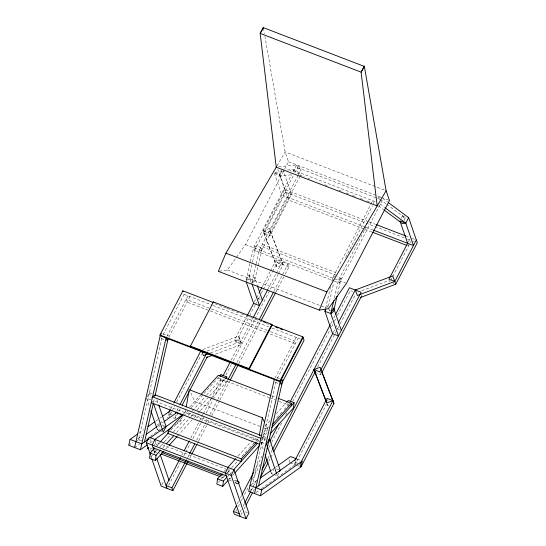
<?xml version="1.0" encoding="UTF-8"?>
<svg xmlns="http://www.w3.org/2000/svg" width="546" height="546" viewBox="0 0 546 546"><rect width="100%" height="100%" fill="white"/><g stroke="black" fill="none" stroke-linecap="round" stroke-linejoin="round"><path stroke-width="0.41" stroke-dasharray="2.73 2.05" d="M206.586 395.113L220.277 379.955L220.564 377.695M212.442 397.365L226.126 382.2L226.515 379.19M287.865 403.528L287.578 405.78L283.586 410.203M185.688 410.162L185.408 411.8L258.558 439.878M161.957 337.926L138.623 439.714L141.55 440.84M153.583 402.238L154.422 398.56M170.127 412.728L169.287 416.4L167.226 417.874M175.983 414.974L175.136 418.652L172.946 417.806M175.491 424.808L180.992 420.898L181.668 417.956M246.116 280.173L250.211 262.305M250.402 261.493L253.562 247.693L291.352 174.884M246.608 280.501L248.635 279.054L252.361 262.817M252.545 262.005L256.265 245.768L262.121 248.014L254.491 281.306L251.788 283.231L256.067 264.551M256.251 263.738L259.418 249.938L297.98 175.628M276.071 381.722L252.743 483.51L254.934 484.357M289.257 462.442L290.097 458.77M325.682 308.053L330.521 286.943M331.825 281.258L332.569 278.01L372.693 200.696L373.648 203.501L375.116 204.061M328.385 306.129L333.599 283.394M261.418 488.677L295.106 464.694L295.952 461.015M334.323 298.123L338.418 280.262L366.079 226.965M337.585 293.762L341.12 278.33L337.469 276.931M163.097 334.773L184.084 294.335L183.606 292.936M166.83 336.466L188.623 294.471M168.953 337.019L189.94 296.58L189.216 294.485M147.263 396.778L149.413 392.642L152.341 393.762M364.073 229.006L288.595 200.041L279.968 174.843L274.112 172.597L278.931 176.16L281.797 170.639L280.589 169.745M279.968 174.843L282.111 170.7M219.158 271.219L227.389 269.997L245.516 244.601L284.207 170.052M284.596 169.301L288.506 161.766L285.149 151.965L264.947 36.507M158.859 430.398L157.398 429.838L159.541 425.696M292.909 171.881L296.553 164.858L301.372 168.421L298.505 173.949L293.687 170.379L289.612 170.843M170.68 409.07L172.645 405.289M276.931 267.035L263.152 230.89L269.315 228.569L283.094 264.721L276.931 267.035L263.152 230.89L284.65 189.469L368.359 221.601M335.271 276.085L332.569 278.01L333.524 280.815L254.518 250.491L293.475 175.43M278.61 166.885L296.553 164.858L297.509 167.656L294.649 173.178L293.687 170.379L375.621 201.822M171.642 411.868L169.287 416.4L168.325 413.602L173.451 415.567M172.031 411.111L174.386 406.572M176.74 402.04L201.46 354.409M282.828 169.315L291.462 194.519L269.963 235.933L264.114 233.688L285.606 192.267L277.798 169.472M154.552 445.024L155.985 442.26L227.552 469.724M298.369 174.877L299.542 172.625L300.498 175.423M176.924 410.558L178.105 408.292M269.963 235.933L269.007 233.135L290.499 191.714M300.109 176.174L260.374 252.737L259.418 249.938L262.121 248.014M246.294 280.289L248.799 275.457L254.654 277.702L257.118 284.903M180.241 408.817L175.136 418.652L174.42 416.55M251.788 283.231L254.654 277.702M202.88 349.495L238.711 336.029L241.782 344.321L235.933 342.076L234.971 339.278L247.051 315.998M254.32 301.999L256.108 298.546M256.408 297.973L258.749 293.468M262.251 286.711L270.052 271.69M270.441 270.939L276.283 259.678L287.988 264.168L288.95 266.967L285.026 274.522M161.882 484.752L163.315 481.995M235.933 342.076L249.181 316.543M249.57 315.793L255.03 305.282M255.419 304.531L256.586 302.272M258.149 299.269L259.705 296.266M261.261 293.263L262.824 290.26M263.213 289.51L272.174 272.236M272.563 271.485L277.245 262.476L276.283 259.678M181.75 455.357L183.709 451.576M190.766 437.974L202.921 414.55M203.317 413.8L210.77 399.44M211.159 398.682L221.744 378.282M231.156 360.148L252.723 318.591M267.717 289.708L275.901 273.935M276.256 273.253L282.139 261.923L275.969 264.237M168.591 485.36L180.351 462.687M183.886 455.89L185.449 452.866M185.845 452.108L190.547 443.045M192.902 438.513L200.744 423.396M201.14 422.645L203.883 417.356M206.238 412.817L212.899 399.972M213.295 399.222L223.88 378.815M225.839 375.041L231.333 364.462M233.292 360.681L254.859 319.123M255.037 318.789L278.03 274.481M278.392 273.785L283.094 264.721L269.315 228.569M187.599 457.603L189.169 454.579M196.621 440.226L207.596 419.069M209.951 414.53L217.404 400.177M217.793 399.419L227.6 380.528M237.012 362.394L258.579 320.836M273.874 291.366L287.988 264.168M189.735 458.135L191.305 455.111M197.188 443.775L198.362 441.509M198.758 440.758L209.732 419.601M211.698 415.82L219.54 400.709M219.929 399.952L229.736 381.06M238.752 363.684L260.715 321.369M276.003 291.898L284.637 275.28M275.095 378.016L296.887 336.022M227.709 473.095L229.143 470.331M277.218 378.569L298.205 338.131L297.72 336.732M345.604 257.541L372.481 205.753M334.254 281.094L339.38 283.06L382.371 200.225M326.726 307.848L327.805 305.78L329.996 312.182M261.384 440.574L263.534 436.431L266.462 437.558M237.285 503.856L238.855 500.832M240.417 497.809L241.598 495.543M254.538 470.604L261.991 456.251M288.261 405.623L289.441 403.358M330.617 324.017L332.18 320.993M333.749 317.97L334.93 315.704M235.892 511.186L236.671 509.677M238.24 506.654L239.421 504.388M241.38 500.607L242.554 498.341M244.519 494.56L248.437 487.005M252.361 479.449L260.203 464.339M268.83 447.713L271.185 443.181M271.574 442.424L282.159 422.024M285.695 415.226L287.653 411.445M292.752 401.624L330.002 329.839M331.572 326.815L333.927 322.283M334.316 321.526L335.886 318.509M337.455 315.486L350.395 290.547L352.586 291.393M240.001 512.141L241.564 509.118M243.134 506.101L244.315 503.828M250.976 490.984L252.545 487.967M252.941 487.209L256.47 480.405M267.84 458.497L269.014 456.231M270.98 452.45L272.154 450.184M333.319 332.323L335.292 328.528M335.681 327.777L337.749 323.785M240.888 515.076L242.683 511.622M244.096 508.899L245.27 506.633M253.112 491.516L254.682 488.499M268.803 461.295L270.366 458.271M270.761 457.514L273.116 452.982M317.663 367.137L338.711 326.59M340.172 323.771L355.466 294.294M401.365 218.12L402.798 215.356L404.995 216.202M314.933 372.399L320.789 374.645L321.567 373.143M361.322 296.539L362.1 295.038M272.973 474.194L271.512 473.635L273.662 469.492M404.115 220.065L405.193 217.997L407.958 217.683M273.71 474.474L277.361 475.88L278.794 473.116M408.319 241.898L410.08 238.513M289.987 462.728L295.106 464.694L326.494 404.204M390.718 280.473L392.281 277.457M392.67 276.706L411.036 241.312M276.993 165.902L285.149 151.965L385.305 190.404M183.606 413.793L186.507 410.585M189.81 406.927L200.689 394.874M157.064 445.447L159.35 442.922M170.748 430.296L187.865 411.336M191.243 407.596L219.233 376.59M150.689 457.029L153.542 453.869M154.115 453.241L156.395 450.709M159.821 446.921L163.814 442.499M164.38 441.864L170.086 435.551M173.505 431.756L186.056 417.861M188.336 415.335L191.762 411.541M192.329 410.913L206.019 395.748M162.92 447.7L165.772 444.54M176.604 432.534L190.295 417.369M190.868 416.741L193.721 413.581M197.14 409.787L209.118 396.526M209.691 395.891L224.515 379.463M165.67 449.167L168.523 446.007M177.648 435.899L193.618 418.209M194.192 417.581L197.611 413.786M198.184 413.158L199.891 411.261M200.464 410.626L211.868 397.993M223.792 471.908L225.505 470.017M238.056 456.115L251.74 440.956M252.313 440.322L254.593 437.796M264.865 426.426L269.997 420.734M276.269 413.786L285.967 403.05M218.564 482.227L220.843 479.702M221.417 479.067L223.696 476.542M227.116 472.747L231.108 468.325M231.681 467.697L237.387 461.377M241.946 456.326L248.792 448.744M249.365 448.109L259.057 437.373M263.622 432.316L268.755 426.631M276.74 417.786L283.012 410.838M256.763 441.864L259.609 438.711M262.96 434.998L268.147 429.252M227.368 476.685L229.648 474.153M230.221 473.525L231.361 472.263M262.121 438.192L267.813 431.886M228.405 480.05L231.832 476.255M232.398 475.627L234.111 473.73M260.92 444.041L266.052 438.349M256.265 245.768L253.562 247.693L254.518 250.491M151.215 402.695L153.917 400.771L260.592 441.707M341.12 278.33L338.418 280.262L339.38 283.06M139.005 433.033L143.823 429.606M155.508 421.287L158.947 418.837M159.637 418.352L161.698 416.885M128.719 445.283L132.849 442.342M137.66 438.916L142.472 435.49M156.914 425.211L158.975 423.744M159.657 423.252L163.097 420.809M137.271 440.677L142.11 437.237M157.924 425.982L161.363 423.532M162.046 423.041L163.425 422.065M134.575 447.529L139.387 444.103M146.26 439.209L147.638 438.226M150.389 436.268L160.701 428.931M163.452 426.972L164.824 425.989M150.048 442.922L152.798 440.963M260.831 438.363L263.534 436.431L265.431 441.98M260.831 443.284L262.182 442.321M250.716 484.957L256.913 480.541M272.038 469.778L274.788 467.82M275.477 467.328L277.539 465.861M250.061 490.342L253.501 487.899M255.917 492.588L260.729 489.161M264.114 233.688L270.277 231.374M361.821 290.697L388.895 280.528M207.023 351.098L239.674 338.827L238.711 336.029M210.565 352.893L240.827 341.523L234.971 339.278M215.506 354.197L241.782 344.321L239.674 338.827M327.143 404.156L327.757 405.746L329.293 405.166M287.503 169.99L301.372 168.421M274.931 172.502L284.719 171.396M278.931 176.16L291.98 174.686M380.719 197.502L377.948 197.816L379.313 198.826M288.506 161.766L381.408 197.42M381.511 197.461L388.663 200.205M297.509 167.656L376.815 198.089M377.607 198.396L380.78 199.611M299.406 175.007L304.163 176.829M308.128 178.351L309.712 178.958M324.781 184.746L327.163 185.654M339.059 190.22L341.434 191.134M346.191 192.963L348.573 193.878M352.539 195.393L355.712 196.615M360.469 198.437L362.851 199.351M366.816 200.873L369.983 202.095M369.157 221.901L375.512 224.345M405.705 235.927L410.469 237.756M411.93 238.322L414.858 239.441M285.606 192.267L406.661 238.725M407.452 239.032L411.425 240.561M412.892 241.12L414.353 241.68M365.492 227.122L281.784 194.99L274.385 173.396M366.291 227.423L372.645 229.866M364.865 229.313L372.017 232.057M263.152 230.89L269.007 233.135M392.861 283.101L394.321 283.661M336.391 275.293L263.24 247.215L262.278 244.417L335.435 272.488L335.913 273.887M245.516 244.601L345.673 283.04M277.245 262.476L288.95 266.967M227.389 269.997L325.955 307.821M248.635 279.054L254.491 281.306M329.101 309.937L330.569 310.497M257.93 298.423L260.858 299.542M336.937 328.74L339.865 329.866M214.906 303.733L226.392 308.142M227.191 308.449L240.725 313.643M241.516 313.95L262.216 321.887M266.195 323.416L268.932 324.467M184.084 294.335L212.23 305.139M213.022 305.439L268.748 326.829M271.935 328.05L300.396 338.977M267.315 330.466L186.111 299.304L187.073 302.102L209.364 310.66M270.495 331.688L294.376 340.854L295.338 343.652L269.069 333.572M210.155 310.967L265.882 332.35M162.906 333.79L168.755 336.036M277.02 377.586L279.948 378.712M161.159 338.513L164.817 339.919M275.273 382.309L278.201 383.435M271.608 395.768L275.587 397.297M217.997 377.955L268.891 397.488M269.683 397.788L275.252 399.925M279.224 401.453L288.766 405.118M220.277 379.955L226.126 382.2M259.957 426.46L194.758 401.44L190.254 391.892M263.936 427.989L267.909 429.511L265.486 424.372M150.942 399.843L146.546 398.164L149.529 406.872M261.397 442.24L265.056 443.639M297.188 459.084L300.846 460.49M297.809 463.295L294.151 461.889L295.106 464.694M179.525 420.331L180.992 420.898M297.304 465.533L299.495 466.373M161.725 424.877L164.653 426.003M276.569 468.953L278.767 469.799M159.589 430.678L161.787 431.524M149.85 447.911L153.829 449.433M154.627 449.74L158.606 451.269M222.263 475.696L224.645 476.617M228.624 478.139L231.013 479.06M234.193 480.275L235.79 480.889M150.007 449.72L159.555 453.385M220.823 476.897L224.802 478.426M228.781 479.954L231.961 481.176M245.236 511.773L247.427 512.619M382.773 198.43L387.537 201.965M379.996 199.324L386.124 203.87M386.8 204.375L405.193 217.997M379.907 203.951L384.671 207.487M378.487 205.856L383.258 209.391M402.798 215.356L404.443 220.161M407.603 243.277L408.565 246.082M389.455 280.576L389.933 281.975M319.826 371.84L320.789 374.645M327.586 399.781L328.064 401.18M326.795 402.948L327.757 405.746M248.799 275.457L251.262 282.657M276.822 474.297L277.361 475.88M260.667 441.96L263.377 449.877M270.973 472.051L271.512 473.635M228.658 468.932L230.385 473.962M156.893 399.638L158.524 404.388M149.413 392.642L151.31 398.184M156.852 428.255L157.398 429.838M155.03 439.462L157.228 445.891M154.088 450.607L155.187 453.822M149.727 438.82L151.106 442.84M153.576 450.075L154.955 454.088M150.71 455.596L151.535 458.005M263.486 28.139L264.496 33.572"/><path stroke-width="0.82" d="M154.784 447.979L150.218 453.03L149.549 458.292L155.405 460.537L163.957 451.064M155.405 460.537L156.074 455.275L160.633 450.225M183.04 414.421L168.236 430.814L167.902 433.449L241.052 461.52L241.387 458.893L256.19 442.492M220.755 376.194L220.946 374.692L226.802 376.938L226.61 378.439M222.085 473.805L217.52 478.862L216.851 484.118L222.707 486.37L227.839 480.678M222.707 486.37L223.375 481.108L226.795 477.313M291.155 406.033L291.489 403.398L277.969 398.211M286.534 402.416L288.247 400.518L294.096 402.764L293.427 408.026L270.045 433.933M186.247 406.886L189.209 389.687L262.367 417.758L264.441 422.167M259.261 435.776L262.367 417.758M137.633 434.015L130.071 439.393L128.719 445.283L140.424 449.774L147.297 444.881M134.575 447.529L160.196 335.715L159.958 335.019L182.89 290.834L213.875 302.73M140.424 449.774L166.052 337.96L167.008 340.765L168.175 338.513L155.098 395.618M144.478 441.96L153.392 403.071M182.002 416.482L182.337 415.008L176.488 412.762L164.114 421.573M274.317 379.511L248.689 491.325L260.394 495.816L300.962 466.939L333.92 403.426L320.14 367.281L313.977 369.594L326.228 401.774M254.538 493.57L280.166 381.756L303.098 337.578M258.592 485.756L282.869 379.832L280.166 381.756L160.196 335.715M260.394 495.816L261.746 489.933L302.307 461.049L300.962 466.939L300 464.134L332.958 400.627L327.109 398.382L294.936 460.38M325.498 308.865L324.938 311.302L332.603 333.702L338.459 335.947L330.787 313.547L333.77 300.559M337.032 296.198L333.497 311.623L330.787 313.547L324.938 311.302L325.655 309.923M148.219 448.027L147.625 448.805L148.259 447.297M276.563 166.632L225.901 253.167L218.339 271.342L319.287 310.087L328.337 308.736L346.464 283.347L389.455 200.512L386.104 190.711L364.284 66.046L361.118 72.154L377.184 205.938L276.235 167.199L260.169 33.408L263.336 27.3M319.287 310.087L326.849 291.905L386.104 190.711M160.585 334.971L161.363 333.47M154.552 396.266L155.269 394.888L261.944 435.824M190.684 346.806L190.445 346.109L213.37 301.931L271.894 324.385L272.133 325.088L249.201 369.267L248.962 368.564L271.894 324.385M150.437 454.791L146.308 442.738L149.174 437.216L234.036 469.778L248.894 513.179L246.028 518.7L234.323 514.209L233.36 511.411L236.5 505.364M168.721 412.844L170.291 409.821M173.819 403.016L200.894 350.853M155.03 439.462L152.163 444.983L153.815 449.802M175.355 413.581L176.14 412.066M180.064 404.511L206.75 353.098M182.2 405.043L189.264 391.434M190.049 389.919L207.316 356.654M247.447 315.247L253.678 303.228M259.138 292.717L261.862 287.462M179.006 460.647L166.059 485.578L171.915 487.824L172.87 490.629L161.166 486.131L151.815 458.811M179.784 459.131L180.569 457.623M184.098 450.825L189.196 440.997M222.925 376.017L229.982 362.414M253.119 317.833L267.717 289.708M171.915 487.824L186.425 459.868M189.558 453.822L194.656 444M227.989 379.777L235.831 364.66M259.364 319.328L273.478 292.124M172.87 490.629L188.165 461.158M191.694 454.354L196.792 444.533M230.125 380.309L237.967 365.192M261.104 320.611L275.614 292.656M228.18 467.533L225.314 473.054L240.172 516.455M302.859 336.875L304.054 340.376L281.129 384.555L279.927 381.06L302.859 336.875L270.284 324.379M246.028 518.7L231.17 475.3L234.036 469.778M330.787 313.547L333.654 308.026L341.325 330.426M241.987 494.785L253.754 472.119M269.833 441.134L278.849 423.757M290.219 401.842L330.221 324.774M335.708 314.196L349.433 287.749L361.138 292.24L319.826 371.84L313.977 369.594L326.795 402.948L332.958 400.627M244.704 503.078L250.587 491.741M261.957 469.826L267.451 459.247M272.55 449.426L332.937 333.067M338.138 323.034L355.289 289.994L392.717 275.928L395.782 284.22L360.749 297.393M246.055 505.118L252.327 493.031M260.169 477.921L268.018 462.803M273.894 451.474L315.465 371.376M321.956 372.392L361.322 296.539M373.437 230.166L413.458 245.529L405.787 223.13L408.654 217.608L388.22 202.47M279.511 471.737L280.228 470.359L269.383 438.684L266.516 444.205L276.549 473.505M407.732 243.031L388.977 279.177L394.826 281.422L416.318 240.001M395.782 284.22L417.28 242.806L408.654 217.608M201.256 394.246L218.332 375.327L270.816 395.468M159.917 442.294L168.475 432.814M219.806 375.955L220.946 374.692M166.339 443.905L173.758 435.694M225.089 378.835L226.802 376.938M169.089 445.379L177.075 436.534M227.784 467.485L235.77 458.64M272.133 424.836L291.489 403.398M233.64 469.731L257.596 443.202M271.799 427.47L294.096 402.764M234.684 473.102L259.78 445.304M155.269 394.888L152.566 396.812L260.831 438.363M147.946 426.672L154.818 421.778M162.387 416.393L169.949 411.008M146.232 434.302L157.234 426.467M148.649 438.991L141.776 443.891L130.071 439.393M150.027 438.015L182.337 415.008M154.177 439.98L172.051 427.259M260.353 478.098L271.355 470.263M278.228 465.369L290.602 456.558L296.458 458.804L255.89 487.68M235.149 482.398C238.936 486.145 241.161 480.685 235.79 480.889M394.826 281.422L357.398 295.488L355.289 289.994M208.176 353.794L203.399 355.589L201.89 351.665M206.743 357.493L212.319 355.398M385.353 207.992L405.787 223.13L402.327 223.519L383.94 209.896M238.971 482.111L238.39 483.64M405.787 223.13L399.931 220.884L407.603 243.277M376.303 224.645L405.705 235.927M372.809 232.357L406.975 245.468M225.901 253.167L326.849 291.905M263.131 321.635L265.513 322.55M275.75 327.081L278.139 328.003M280.057 328.733L282.439 329.647M190.445 346.109L248.962 368.564M159.958 335.019L279.927 381.06M151.215 402.695L259.48 444.246M168.236 430.814L241.387 458.893M146.308 442.738L231.17 475.3M153.119 447.781L226.276 475.859M250.041 485.435L261.746 489.933M161.787 452.491L221.464 475.395M161.145 453.999L220.031 476.597M150.218 453.03L156.074 455.275M217.52 478.862L223.375 481.108M233.36 511.411L239.216 513.656M322.017 372.461L333.92 403.426M257.391 285.708L262.319 300.102M252.061 284.029L259.452 305.623L253.603 303.378L246.205 281.784M213.37 301.931L213.609 302.627M265.008 454.627L270.7 471.259M182.89 290.834L183.128 291.537M158.79 405.18L166.114 426.562L163.247 432.084L153.487 403.576M150.887 410.831L156.579 427.463M160.258 454.729L169.062 480.446M156.839 458.647L167.021 488.383M263.472 27.696L260.169 33.408L361.118 72.154L364.421 66.441L263.472 27.696"/></g></svg>
